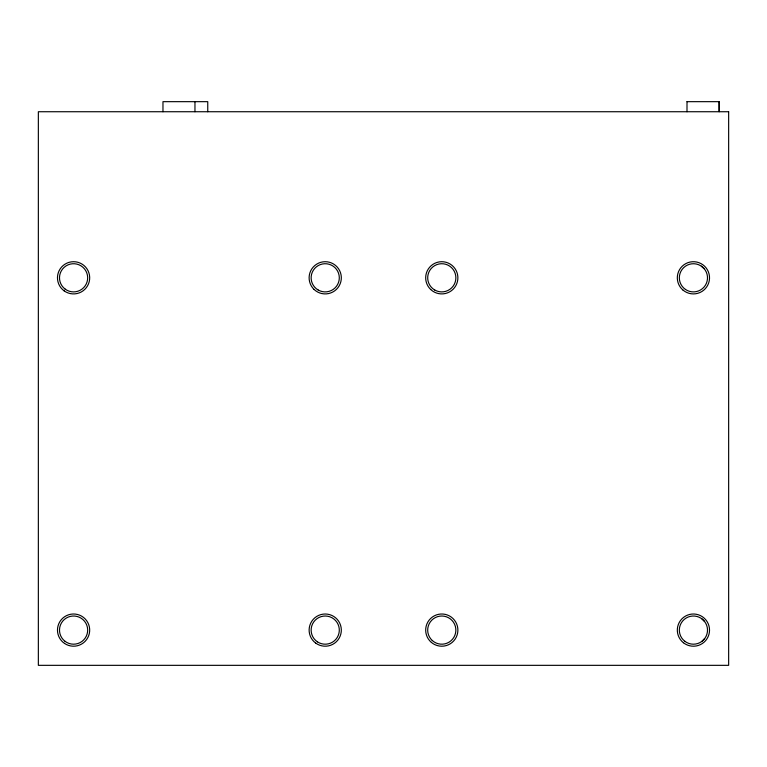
<?xml version="1.0" encoding="UTF-8"?>
<svg xmlns="http://www.w3.org/2000/svg" width="767" height="767" viewBox="0 0 767 767"><rect width="100%" height="100%" fill="white"/><g stroke="black" fill="none" stroke-linecap="round" stroke-linejoin="round"><path stroke-width="1.15" d="M702.006 641.279L704.605 638.681M686.992 101.666L719.178 101.666L719.178 111.733L719.149 101.666M701.383 266.187L704.125 268.642M704.595 621.519L701.987 618.921M687.011 101.666L686.992 111.733M207.752 111.733L207.752 101.666L162.968 101.666L162.968 111.733M194.962 101.666L194.962 111.733M728.65 111.733L38.35 111.733L38.35 665.334L728.65 665.334L728.65 111.733M430.747 289.543A16.107 16.107 0 0 0 457.458 281.499A16.107 16.107 0 0 0 437.132 262.391A16.107 16.107 0 0 0 430.747 289.543M683.033 290.118A16.107 16.107 0 0 0 709.274 280.645A16.107 16.107 0 0 0 687.951 262.659A16.107 16.107 0 0 0 683.033 290.118M431.37 642.391A16.107 16.107 0 0 0 457.631 632.986A16.107 16.107 0 0 0 436.346 614.942A16.107 16.107 0 0 0 431.37 642.391M683.435 642.746A16.107 16.107 0 0 0 709.36 632.439A16.107 16.107 0 0 0 687.472 615.144A16.107 16.107 0 0 0 683.435 642.746M314.048 289.408A16.107 16.107 0 0 0 340.855 281.69A16.107 16.107 0 0 0 320.759 262.333A16.107 16.107 0 0 0 314.048 289.408M64.16 290.875A16.107 16.107 0 0 0 89.605 279.437A16.107 16.107 0 0 0 66.969 263.119A16.107 16.107 0 0 0 64.16 290.875M64.543 643.436A16.107 16.107 0 0 0 89.643 631.27A16.107 16.107 0 0 0 66.547 615.613A16.107 16.107 0 0 0 64.543 643.436M315.707 643.101A16.107 16.107 0 0 0 341.229 631.855A16.107 16.107 0 0 0 318.727 615.374A16.107 16.107 0 0 0 315.707 643.101M65.137 289.092A14.094 14.094 0 0 0 87.572 279.485A14.094 14.094 0 0 0 68.033 264.855A14.094 14.094 0 0 0 65.137 289.092M65.07 641.337A14.094 14.094 0 0 0 87.563 631.864A14.094 14.094 0 0 0 68.11 617.119A14.094 14.094 0 0 0 65.07 641.337M317.423 641.845A14.094 14.094 0 0 0 339.282 630.992A14.094 14.094 0 0 0 318.957 617.483A14.094 14.094 0 0 0 317.423 641.845M318.171 290.012A14.094 14.094 0 0 0 339.311 277.807A14.094 14.094 0 0 0 318.171 265.603A14.094 14.094 0 0 0 318.171 290.012M434.736 290.012A14.094 14.094 0 0 0 455.876 277.807A14.094 14.094 0 0 0 434.736 265.603A14.094 14.094 0 0 0 434.736 290.012M432.281 640.522A14.094 14.094 0 0 0 455.54 633.12A14.094 14.094 0 0 0 437.506 616.678A14.094 14.094 0 0 0 432.281 640.522M685.458 289.437A14.094 14.094 0 0 0 707.471 278.891A14.094 14.094 0 0 0 687.337 265.104A14.094 14.094 0 0 0 685.458 289.437M684.854 641.298A14.094 14.094 0 0 0 707.395 631.931A14.094 14.094 0 0 0 688.018 617.09A14.094 14.094 0 0 0 684.854 641.298"/></g></svg>
